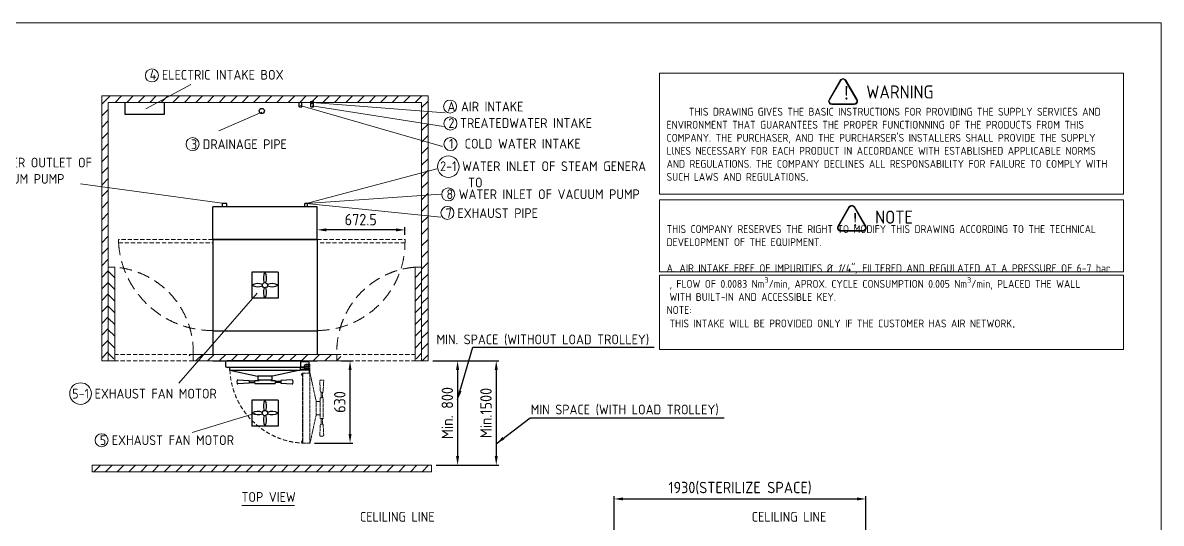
# Model space of a CAD drawing. Header units: millimetres. Extents: x -200897 to -180364, y -23347 to 2725.
# Drawn here: x -189083 to -180364, y -17912 to -14077 of the extents above; entities that cross this region are included whole.
import ezdxf

# ---------------------------------------------------------------- set-up
doc = ezdxf.new("R2010")
doc.units = ezdxf.units.MM
doc.header["$MEASUREMENT"] = 0
doc.linetypes.add('HIDDEN', pattern=[9.525, 6.35, -3.175])
doc.layers.get('0').update_dxf_attribs({"lineweight": 25})
for name, color, linetype, lineweight in [('D', 3, 'Continuous', 13), ('F', 7, 'Continuous', 15), ('H', 2, 'HIDDEN', 15), ('S', 4, 'Continuous', 15)]:
    doc.layers.add(name, color=color, linetype=linetype, lineweight=lineweight)
doc.styles.get("Standard").update_dxf_attribs({"font": 'KAIU.TTF'})
doc.styles.add('STU25', font='isocp2.shx')
doc.dimstyles.new('STU25', dxfattribs={"dimscale": 35, "dimtxt": 2.5, "dimasz": 2, "dimexe": 0.6, "dimexo": 1, "dimgap": 1, "dimtad": 1, "dimdsep": 46, "dimtxsty": 'STU25', "dimcen": 2, "dimazin": 2, "dimtfac": 1, "dimtmove": 0, "dimatfit": 3, "dimfxl": 0, "dimtolj": 1, "dimtzin": 0, "dimarcsym": 0})
doc.dimstyles.new('STU25$7', dxfattribs={"dimscale": 35, "dimtxt": 2.5, "dimasz": 2, "dimexe": 1.25, "dimexo": 0.625, "dimgap": 1, "dimtad": 0, "dimdec": 4, "dimdsep": 46, "dimtxsty": 'STU25', "dimcen": 2.5, "dimazin": 2, "dimtfac": 1, "dimtdec": 4, "dimtmove": 0, "dimatfit": 3, "dimfxl": 0, "dimtolj": 1, "dimtzin": 0, "dimarcsym": 0})

# ---------------------------------------------------------------- blocks, each defined once
blk = doc.blocks.new('*D7')
at = {"layer": 'D', "color": 0, "lineweight": -2}
for p, q in [((-184555.1, -18039.5), (-184555.1, -17705)), ((-184485.1, -17726), (-182695.1, -17726)), ((-182625.1, -18039.5), (-182625.1, -17705))]:
    blk.add_line(p, q, dxfattribs=at)
at = {"layer": 'D', "color": 0}
for points in [[(-184485.1, -17714.3), (-184485.1, -17737.6), (-184555.1, -17726)], [(-182695.1, -17737.6), (-182695.1, -17714.3), (-182625.1, -17726)]]:
    blk.add_solid(points, dxfattribs=at)
at = {"layer": 'Defpoints', "color": 0}
for p in [(-182625.1, -17726), (-184555.1, -18074.5), (-182625.1, -18074.5)]:
    blk.add_point(p, dxfattribs=at)
at = {"layer": 'D', "color": 0, "insert": (-183590.1, -17642.9), "char_height": 87.5, "attachment_point": 5, "style": 'STU25'}
blk.add_mtext('\\A1;{\\Fisocp2.shx;1930(STERILIZE SPACE)}', dxfattribs=at)
blk = doc.blocks.new('*D9')
at = {"layer": 'D', "color": 0, "lineweight": -2}
for p, q in [((-186642.6, -16668), (-186555.7, -16668)), ((-186576.7, -17228.4), (-186576.7, -16738)), ((-186849.4, -17298.4), (-186555.7, -17298.4))]:
    blk.add_line(p, q, dxfattribs=at)
at = {"layer": 'D', "color": 0}
for points in [[(-186565, -16738), (-186588.4, -16738), (-186576.7, -16668)], [(-186588.4, -17228.4), (-186565, -17228.4), (-186576.7, -17298.4)]]:
    blk.add_solid(points, dxfattribs=at)
at = {"layer": 'Defpoints', "color": 0}
for p in [(-186677.6, -16668), (-186576.7, -16668), (-186884.4, -17298.4)]:
    blk.add_point(p, dxfattribs=at)
at = {"layer": 'D', "color": 0, "insert": (-186655.5, -16983.2), "char_height": 87.5, "attachment_point": 5, "rotation": 90, "style": 'STU25'}
blk.add_mtext('\\A1;{\\Fisocp2.shx;630}', dxfattribs=at)
blk = doc.blocks.new('*D10')
at = {"layer": 'D', "color": 0, "lineweight": -2}
for p, q in [((-185943.4, -16668), (-185732.1, -16668)), ((-185753.1, -16738), (-185753.1, -17398)), ((-185917.9, -17468), (-185732.1, -17468))]:
    blk.add_line(p, q, dxfattribs=at)
at = {"layer": 'D', "color": 0}
for points in [[(-185741.4, -16738), (-185764.8, -16738), (-185753.1, -16668)], [(-185764.8, -17398), (-185741.4, -17398), (-185753.1, -17468)]]:
    blk.add_solid(points, dxfattribs=at)
at = {"layer": 'Defpoints', "color": 0}
for p in [(-185978.4, -16668), (-185952.9, -17468), (-185753.1, -17468)]:
    blk.add_point(p, dxfattribs=at)
at = {"layer": 'D', "color": 0, "insert": (-185831.8, -17068), "char_height": 87.5, "attachment_point": 5, "rotation": 90, "style": 'STU25'}
blk.add_mtext('\\A1;{\\Fisocp2.shx;Min. 800}', dxfattribs=at)
blk = doc.blocks.new('*D11')
at = {"layer": 'D', "color": 0, "lineweight": -2}
for p, q in [((-185943.4, -16668), (-185436, -16668)), ((-185457, -16738), (-185457, -17398)), ((-185917.9, -17468), (-185436, -17468))]:
    blk.add_line(p, q, dxfattribs=at)
at = {"layer": 'D', "color": 0}
for points in [[(-185445.3, -16738), (-185468.7, -16738), (-185457, -16668)], [(-185468.7, -17398), (-185445.3, -17398), (-185457, -17468)]]:
    blk.add_solid(points, dxfattribs=at)
at = {"layer": 'Defpoints', "color": 0}
for p in [(-185978.4, -16668), (-185952.9, -17468), (-185457, -17468)]:
    blk.add_point(p, dxfattribs=at)
at = {"layer": 'D', "color": 0, "insert": (-185535.7, -17068), "char_height": 87.5, "attachment_point": 5, "rotation": 90, "style": 'STU25'}
blk.add_mtext('\\A1;{\\Fisocp2.shx;Min.1500}', dxfattribs=at)
blk = doc.blocks.new('*D19')
at = {"layer": 'D', "color": 0, "lineweight": -2}
for p, q in [((-186828.4, -15703), (-186828.4, -15643.2)), ((-186225.9, -15664.2), (-186758.4, -15664.2)), ((-186155.9, -15703), (-186155.9, -15643.2))]:
    blk.add_line(p, q, dxfattribs=at)
at = {"layer": 'D', "color": 0}
for points in [[(-186758.4, -15652.5), (-186758.4, -15675.9), (-186828.4, -15664.2)], [(-186225.9, -15675.9), (-186225.9, -15652.5), (-186155.9, -15664.2)]]:
    blk.add_solid(points, dxfattribs=at)
at = {"layer": 'Defpoints', "color": 0}
for p in [(-186828.4, -15664.2), (-186828.4, -15738), (-186155.9, -15738)]:
    blk.add_point(p, dxfattribs=at)
at = {"layer": 'D', "color": 0, "insert": (-186494.8, -15585.5), "char_height": 87.5, "attachment_point": 5, "style": 'STU25'}
blk.add_mtext('\\A1;672.5', dxfattribs=at)

msp = doc.modelspace()

# ---------------------------------------------------------------- hatches: boundary and pattern name
msp.add_hatch(color=256).paths.add_polyline_path([(-186867.858, -14677.249, 1), (-186867.858, -14698.77, 1)])
at = {"layer": 'D'}
h = msp.add_hatch(color=11, dxfattribs=at)
edge = h.paths.add_edge_path(flags=16)
edge.add_ellipse((-182886.322, -14677.9), major_axis=(20, 0), ratio=1, start_angle=149.9999999, end_angle=270)
edge.add_line((-182886.322, -14697.9), (-182715.604, -14697.9))
edge.add_ellipse((-182715.604, -14677.9), major_axis=(20, 0), ratio=1, start_angle=270, end_angle=389.9999999)
edge.add_line((-182698.283, -14667.9), (-182783.642, -14520.054))
edge.add_ellipse((-182800.963, -14530.054), major_axis=(20, 0), ratio=1, start_angle=30, end_angle=150)
edge.add_line((-182818.283, -14520.054), (-182903.642, -14667.9))
edge = h.paths.add_edge_path()
edge.add_ellipse((-182886.322, -14677.9), major_axis=(25, 0), ratio=1, start_angle=149.9999999, end_angle=270)
edge.add_line((-182886.322, -14702.9), (-182715.604, -14702.9))
edge.add_ellipse((-182715.604, -14677.9), major_axis=(25, 0), ratio=1, start_angle=270, end_angle=389.9999999)
edge.add_line((-182693.953, -14665.4), (-182779.312, -14517.554))
edge.add_ellipse((-182800.963, -14530.054), major_axis=(25, 0), ratio=1, start_angle=30, end_angle=150)
edge.add_line((-182822.613, -14517.554), (-182907.972, -14665.4))
h = msp.add_hatch(color=11, dxfattribs=at)
edge = h.paths.add_edge_path(flags=16)
edge.add_ellipse((-182819.079, -15649.013), major_axis=(20, 0), ratio=1, start_angle=149.9999999, end_angle=270)
edge.add_line((-182819.079, -15669.013), (-182648.361, -15669.013))
edge.add_ellipse((-182648.361, -15649.013), major_axis=(20, 0), ratio=1, start_angle=270, end_angle=389.9999999)
edge.add_line((-182631.041, -15639.013), (-182716.4, -15491.167))
edge.add_ellipse((-182733.72, -15501.167), major_axis=(20, 0), ratio=1, start_angle=30, end_angle=150)
edge.add_line((-182751.041, -15491.167), (-182836.4, -15639.013))
edge = h.paths.add_edge_path()
edge.add_ellipse((-182819.079, -15649.013), major_axis=(25, 0), ratio=1, start_angle=149.9999999, end_angle=270)
edge.add_line((-182819.079, -15674.013), (-182648.361, -15674.013))
edge.add_ellipse((-182648.361, -15649.013), major_axis=(25, 0), ratio=1, start_angle=270, end_angle=389.9999999)
edge.add_line((-182626.711, -15636.513), (-182712.07, -15488.667))
edge.add_ellipse((-182733.72, -15501.167), major_axis=(25, 0), ratio=1, start_angle=30, end_angle=150)
edge.add_line((-182755.371, -15488.667), (-182840.73, -15636.513))
at = {"layer": 'H', "ltscale": 5}
h = msp.add_hatch(dxfattribs=at)
h.set_pattern_fill('ANSI31', color=256, scale=500, style=0)
h.set_pattern_definition([(45, (30034.5, -454.64), (-44.194174, 44.194174), [])])
h.paths.add_polyline_path([(-188478.358, -14638.009), (-188478.358, -16668.009), (-188428.358, -16668.009), (-188428.358, -16618.009), (-188428.358, -14688.009), (-186028.358, -14688.009), (-186028.358, -16618.009), (-186028.358, -16668.009), (-185978.358, -16668.009), (-185978.358, -14638.009)])
h = msp.add_hatch(dxfattribs=at)
h.set_pattern_fill('ANSI31', color=256, scale=20, angle=270, style=0)
h.set_pattern_definition([(315, (45582.59, -520.15), (44.90128, 44.90128), [])])
h.paths.add_polyline_path([(-188428.358, -15948.794), (-188428.358, -16618.009), (-188403.358, -16661.311), (-188378.358, -16646.877), (-188378.358, -15948.794)])
h = msp.add_hatch(dxfattribs=at)
h.set_pattern_fill('ANSI31', color=256, scale=20, angle=270, style=0)
h.set_pattern_definition([(225, (-420039.306, -520.15), (-44.90128, 44.90128), [])])
h.paths.add_polyline_path([(-186028.358, -15948.794), (-186028.358, -16618.009), (-186053.358, -16661.311), (-186078.358, -16646.877), (-186078.358, -15948.794)])
h = msp.add_hatch(dxfattribs=at)
h.set_pattern_fill('ANSI31', color=256, scale=20, style=0)
h.set_pattern_definition([(45, (45532.59, -520.15), (-44.90128, 44.90128), [])])
h.paths.add_polyline_path([(-186647.573, -16668.009), (-186647.573, -16618.009), (-187809.142, -16618.009), (-187809.142, -16668.009)])
h = msp.add_hatch(dxfattribs=at)
h.set_pattern_fill('ANSI31', color=256, scale=20, style=0)
h.set_pattern_definition([(45, (29771.713, -454.64), (-44.90128, 44.90128), [])])
h.paths.add_polyline_path([(-188552.858, -17468.009), (-188552.858, -17518.009), (-185952.858, -17518.009), (-185952.858, -17468.009)])

# ---------------------------------------------------------------- linework, layer by layer
at = {"linetype": 'Continuous'}
for p, q in [((-186966.525, -14720.385), (-186966.525, -14688.009)), ((-186966.525, -14720.385), (-186946.525, -14720.385)), ((-186946.525, -14720.385), (-186946.525, -14688.009)), ((-186877.858, -14720.385), (-186877.858, -14688.009)), ((-186877.858, -14720.385), (-186857.858, -14720.385)), ((-186857.858, -14720.385), (-186857.858, -14688.009)), ((-187328.358, -15988.009), (-187328.358, -16188.009)), ((-187128.358, -15988.009), (-187328.358, -15988.009)), ((-187128.358, -15988.009), (-187128.358, -16188.009)), ((-187128.358, -16188.009), (-187328.358, -16188.009)), ((-186959.658, -16732.009), (-186927.9, -16732.009)), ((-186892.9, -16738.009), (-186959.658, -16738.009)), ((-186927.9, -16708.009), (-186927.9, -16732.009)), ((-186902.9, -16698.009), (-186917.9, -16698.009)), ((-186892.9, -16738.009), (-186892.9, -16708.009)), ((-187437.345, -16814.009), (-187350.345, -16818.509)), ((-187350.345, -16818.509), (-187350.345, -16839.509)), ((-187307.108, -16824.259), (-187350.345, -16824.259)), ((-187307.108, -16819.009), (-187305.608, -16817.509)), ((-187307.108, -16839.009), (-187307.108, -16819.009)), ((-187305.608, -16817.509), (-187273.358, -16817.509)), ((-187279.858, -16815.509), (-187279.858, -16785.009)), ((-187278.858, -16816.509), (-187279.858, -16815.509)), ((-187177.858, -16816.509), (-187278.858, -16816.509)), ((-187273.358, -16817.509), (-187273.358, -16816.509)), ((-187183.358, -16816.509), (-187183.358, -16817.509)), ((-187183.358, -16817.509), (-187151.108, -16817.509)), ((-187176.858, -16815.509), (-187177.858, -16816.509)), ((-187176.858, -16785.009), (-187176.858, -16815.509)), ((-187149.608, -16819.009), (-187151.108, -16817.509)), ((-187149.608, -16819.009), (-187149.608, -16839.009)), ((-187149.608, -16824.259), (-187106.37, -16824.259)), ((-187019.37, -16814.009), (-187106.37, -16818.509)), ((-187106.37, -16818.509), (-187106.37, -16839.509)), ((-187350.345, -16839.509), (-187437.345, -16844.009)), ((-187350.345, -16833.759), (-187307.108, -16833.759)), ((-187307.108, -16839.009), (-187305.608, -16840.509)), ((-187305.608, -16840.509), (-187151.108, -16840.509)), ((-187149.608, -16839.009), (-187151.108, -16840.509)), ((-187106.37, -16833.759), (-187149.608, -16833.759)), ((-187106.37, -16839.509), (-187019.37, -16844.009)), ((-187328.358, -16968.009), (-187328.358, -17168.009)), ((-187128.358, -16968.009), (-187328.358, -16968.009)), ((-187128.358, -16968.009), (-187128.358, -17168.009)), ((-187128.358, -17168.009), (-187328.358, -17168.009))]:
    msp.add_line(p, q, dxfattribs=at)
for p, q in [((-187628.358, -15738.009), (-187628.358, -15488.009)), ((-186828.358, -15488.009), (-187628.358, -15488.009)), ((-187553.358, -15488.009), (-187553.358, -15463.009)), ((-187521.358, -15463.009), (-187553.358, -15463.009)), ((-187521.358, -15488.009), (-187521.358, -15463.009)), ((-186923.358, -15488.009), (-186923.358, -15463.009)), ((-186903.358, -15463.009), (-186923.358, -15463.009)), ((-186903.358, -15488.009), (-186903.358, -15463.009)), ((-186828.358, -15738.009), (-186828.358, -15488.009)), ((-187628.358, -15738.009), (-187628.358, -16438.009)), ((-186828.358, -15738.009), (-187628.358, -15738.009)), ((-187628.358, -15738.009), (-186828.358, -15738.009)), ((-186828.358, -15738.009), (-186828.358, -16438.009)), ((-187628.358, -16438.009), (-187628.358, -16618.009)), ((-187628.358, -16438.009), (-186828.358, -16438.009)), ((-187628.358, -16438.009), (-186828.358, -16438.009)), ((-186828.358, -16438.009), (-186828.358, -16618.009)), ((-187628.358, -16668.009), (-186828.358, -16668.009)), ((-187530.858, -16680.009), (-187530.858, -16706.009)), ((-186937.858, -16668.009), (-187518.858, -16668.009)), ((-186937.858, -16718.009), (-187518.858, -16718.009)), ((-187497.058, -16739.209), (-187497.058, -16718.009)), ((-187497.058, -16739.209), (-187285.858, -16785.009)), ((-187496.795, -16738.009), (-186959.92, -16738.009)), ((-186959.658, -16739.209), (-187170.858, -16785.009)), ((-186959.658, -16718.009), (-186959.658, -16738.009)), ((-186952.864, -16713.009), (-186952.864, -16673.009)), ((-186952.864, -16673.009), (-186898.9, -16673.009)), ((-186952.864, -16713.009), (-186932.9, -16713.009)), ((-186932.9, -16673.009), (-186898.9, -16673.009)), ((-186932.9, -16713.009), (-186930.474, -16713.009)), ((-186908.9, -16728.009), (-186911.9, -16728.009)), ((-186908.4, -16728.009), (-186911.9, -16728.009)), ((-186892.9, -16679.009), (-186892.9, -16712.009)), ((-187170.858, -16785.009), (-187285.858, -16785.009))]:
    msp.add_line(p, q)
msp.add_lwpolyline([(-188302.161, -14688.009), (-188302.161, -14777.607), (-187997.472, -14777.607), (-187997.472, -14688.009)], dxfattribs=at)
for centre, radius in [((-187252.858, -14753.009), 20), ((-186867.858, -14688.009), 10.761), ((-187228.358, -16088.009), 20), ((-187228.358, -16088.009), 20), ((-187228.358, -16088.009), 20), ((-187228.358, -16088.009), 20), ((-186910.4, -16712.009), 6.45), ((-187228.358, -17068.009), 20), ((-187228.358, -17068.009), 20), ((-187228.358, -17068.009), 20), ((-187228.358, -17068.009), 20)]:
    msp.add_circle(centre, radius)
for centre, radius, start, end in [((-187147.333, -16033.885), 93.11, 150.4818019, 201.9770324), ((-187309.382, -16033.885), 93.11, 338.0229676, 29.5181981), ((-187282.482, -16169.034), 93.11, 68.0229676, 119.5181981), ((-187282.482, -16006.985), 93.11, 240.4818019, 291.9770324), ((-187147.333, -16142.134), 93.11, 158.0229676, 209.5181981), ((-187309.382, -16142.134), 93.11, 330.4818019, 21.9770324), ((-187174.233, -16169.034), 93.11, 60.4818019, 111.9770324), ((-187174.233, -16006.985), 93.11, 248.0229676, 299.5181981), ((-187518.858, -16680.009), 12, 90, 180), ((-187518.858, -16706.009), 12, 180, 270), ((-186937.858, -16680.009), 12, 35.6853347, 90), ((-186937.858, -16706.009), 12, 270, 320.4023845), ((-186930.474, -16716.009), 3, 12.1531975, 90), ((-186911.9, -16712.009), 16, 192.1531975, 270), ((-186908.9, -16712.009), 16, 270, 0), ((-186898.9, -16679.009), 6, 0, 90), ((-187147.333, -17013.885), 93.11, 150.4818019, 201.9770324), ((-187309.382, -17013.885), 93.11, 338.0229676, 29.5181981), ((-187282.482, -17149.034), 93.11, 68.0229676, 119.5181981), ((-187282.482, -16986.985), 93.11, 240.4818019, 291.9770324), ((-187147.333, -17122.134), 93.11, 158.0229676, 209.5181981), ((-187309.382, -17122.134), 93.11, 330.4818019, 21.9770324), ((-187174.233, -17149.034), 93.11, 60.4818019, 111.9770324), ((-187174.233, -16986.985), 93.11, 248.0229676, 299.5181981)]:
    msp.add_arc(centre, radius, start, end)
for centre, radius, start, end in [((-186917.9, -16708.009), 10, 90, 180), ((-186902.9, -16708.009), 10, 0, 90), ((-187387.573, -16829.009), 55.773, 168.6471146, 191.3528854), ((-187437.345, -16819.016), 5.007, 84.0781277, 168.6471146), ((-187019.37, -16819.016), 5.007, 11.3528854, 95.9218723), ((-187069.143, -16829.009), 55.773, 348.6471146, 11.3528854), ((-187437.345, -16839.003), 5.007, 191.3528854, 270), ((-187019.37, -16839.003), 5.007, 270, 348.6471146)]:
    msp.add_arc(centre, radius, start, end, dxfattribs=at)
at = {"layer": 'D'}
for p, q in [((-188139.941, -14736.542), (-187795.494, -14549.994)), ((-186867.858, -14688.009), (-185847.318, -14766.968)), ((-186913.358, -15463.009), (-185910.968, -15196.191)), ((-187537.358, -15463.009), (-188642.128, -15310.708)), ((-186913.358, -15463.009), (-185881.144, -15391.216)), ((-186913.358, -15463.009), (-185880.843, -15567.665)), ((-187289.001, -16148.879), (-187888.893, -16839.81)), ((-187301.748, -17068.866), (-187785.338, -17217.919)), ((-187404.998, -17776.981), (-187001.717, -17776.981))]:
    msp.add_line(p, q, dxfattribs=at)
at = {"layer": 'D', "color": 11}
for p, q in [((-182822.613, -14517.554), (-182907.972, -14665.4)), ((-182818.283, -14520.054), (-182903.642, -14667.9)), ((-182783.642, -14520.054), (-182698.283, -14667.9)), ((-182779.312, -14517.554), (-182693.953, -14665.4)), ((-182886.322, -14697.9), (-182715.604, -14697.9)), ((-182886.322, -14702.9), (-182715.604, -14702.9)), ((-182755.371, -15488.667), (-182840.73, -15636.513)), ((-182751.041, -15491.167), (-182836.4, -15639.013)), ((-182716.4, -15491.167), (-182631.041, -15639.013)), ((-182712.07, -15488.667), (-182626.711, -15636.513)), ((-182819.079, -15669.013), (-182648.361, -15669.013)), ((-182819.079, -15674.013), (-182648.361, -15674.013))]:
    msp.add_line(p, q, dxfattribs=at)
at = {"layer": 'D', "linetype": 'Continuous'}
for p, q in [((-186957.749, -14710.131), (-185869.085, -15025.084)), ((-186866.919, -14712.866), (-185860.949, -14873.091)), ((-187252.858, -14762.445), (-187580.529, -14905.768))]:
    msp.add_line(p, q, dxfattribs=at)
at = {"layer": 'D', "color": 11}
for points in [[(-184207.676, -14463.764), (-180653.822, -14463.764), (-180653.822, -15390.567), (-184207.676, -15390.567)], [(-184207.676, -15435.177), (-180653.822, -15435.177), (-180653.822, -15986.937), (-184207.676, -15986.937)], [(-184207.676, -16010.266), (-180653.822, -16010.266), (-180653.822, -16581.786), (-184207.676, -16581.786)]]:
    msp.add_lwpolyline(points, close=True, dxfattribs=at)
at = {"layer": 'D'}
for centre, radius in [((-188094.286, -14480.87), 50), ((-185810.568, -14719.453), 50), ((-185808.184, -14848.789), 50), ((-187782.751, -15006.74), 50), ((-185807.601, -15006.221), 50), ((-185823.863, -15179.758), 82.93), ((-185824.703, -15392.314), 50), ((-185830.891, -15534.419), 50), ((-188640.574, -16918.941), 82.93), ((-188479.313, -17276.266), 50)]:
    msp.add_circle(centre, radius, dxfattribs=at)
at = {"layer": 'D', "color": 11}
for centre, radius, start, end in [((-182800.963, -14530.054), 25, 30, 150), ((-182800.963, -14530.054), 20, 30, 150), ((-182886.322, -14677.9), 25, 149.9999999, 270), ((-182886.322, -14677.9), 20, 149.9999999, 270), ((-182715.604, -14677.9), 25, 270, 29.9999999), ((-182715.604, -14677.9), 20, 270, 29.9999999), ((-182733.72, -15501.167), 25, 30, 150), ((-182733.72, -15501.167), 20, 30, 150), ((-182819.079, -15649.013), 25, 149.9999999, 270), ((-182819.079, -15649.013), 20, 149.9999999, 270), ((-182648.361, -15649.013), 25, 270, 29.9999999), ((-182648.361, -15649.013), 20, 270, 29.9999999)]:
    msp.add_arc(centre, radius, start, end, dxfattribs=at)
at = {"layer": 'F', "color": 6}
msp.add_lwpolyline([(-193548.925, -14076.886), (-193548.925, -23346.886), (-180363.925, -23346.886), (-180363.925, -14076.886)], close=True, dxfattribs=at)
msp.add_lwpolyline([(-193548.925, -14076.886), (-193548.925, -23346.886), (-180363.925, -23346.886), (-180363.925, -14076.886)], close=True, dxfattribs=at)
at = {"layer": 'H', "ltscale": 5}
for p, q in [((-188349.858, -15738.009), (-188349.858, -15763.009)), ((-187628.358, -15738.009), (-188349.858, -15738.009)), ((-188349.858, -15763.009), (-187628.358, -15763.009)), ((-186828.358, -15738.009), (-186155.858, -15738.009)), ((-186155.858, -15763.009), (-186828.358, -15763.009)), ((-186155.858, -15738.009), (-186155.858, -15763.009)), ((-187778.358, -16618.009), (-188378.358, -16618.009)), ((-186677.573, -16618.009), (-186078.358, -16618.009)), ((-187778.358, -16668.009), (-188378.358, -16668.009)), ((-186677.573, -16668.009), (-186078.358, -16668.009))]:
    msp.add_line(p, q, dxfattribs=at)
at = {"layer": 'H'}
for p, q in [((-188428.358, -16618.009), (-188428.358, -16668.009)), ((-186028.358, -16618.009), (-186028.358, -16668.009)), ((-188428.358, -16668.009), (-188478.358, -16668.009)), ((-186924.4, -16704.509), (-186924.4, -16719.509)), ((-186884.4, -16694.509), (-186914.4, -16694.509)), ((-186914.4, -16729.509), (-186890.4, -16729.509)), ((-186890.4, -16761.267), (-186890.4, -16729.509)), ((-186884.4, -16694.509), (-186884.4, -16761.267)), ((-186028.358, -16668.009), (-185978.358, -16668.009)), ((-186941.4, -16767.929), (-186948.4, -16768.467)), ((-186948.4, -16768.467), (-186948.4, -16777.467)), ((-186948.4, -16777.467), (-186941.4, -16778.005)), ((-186941.4, -16761.467), (-186941.4, -17298.467)), ((-186941.4, -16761.467), (-186937.4, -16761.467)), ((-186937.4, -16761.267), (-186937.4, -17298.667)), ((-186937.4, -16761.267), (-186884.4, -16761.267)), ((-186937.4, -16761.467), (-186937.4, -16763.967)), ((-186884.4, -17298.404), (-186884.4, -16761.53)), ((-186883.2, -16761.267), (-186837.4, -16972.467)), ((-186808.4, -16820.98), (-186803.9, -16907.98)), ((-186782.9, -16907.98), (-186778.4, -16820.98)), ((-186803.9, -16907.98), (-186782.9, -16907.98)), ((-186798.15, -16951.217), (-186798.15, -16907.98)), ((-186788.65, -16907.98), (-186788.65, -16951.217)), ((-186837.4, -16972.467), (-186837.4, -17087.467)), ((-186837.4, -16978.467), (-186806.9, -16978.467)), ((-186806.9, -16978.467), (-186805.9, -16979.467)), ((-186805.9, -16979.467), (-186805.9, -17080.467)), ((-186805.9, -16984.967), (-186804.9, -16984.967)), ((-186803.4, -16951.217), (-186804.9, -16952.717)), ((-186804.9, -16984.967), (-186804.9, -16952.717)), ((-186803.4, -16951.217), (-186783.4, -16951.217)), ((-186783.4, -16951.217), (-186781.9, -16952.717)), ((-186781.9, -17107.217), (-186781.9, -16952.717)), ((-186883.2, -17298.667), (-186837.4, -17087.467)), ((-186806.9, -17081.467), (-186837.4, -17081.467)), ((-186805.9, -17080.467), (-186806.9, -17081.467)), ((-186804.9, -17074.967), (-186805.9, -17074.967)), ((-186804.9, -17107.217), (-186804.9, -17074.967)), ((-186808.4, -17238.954), (-186803.9, -17151.954)), ((-186803.4, -17108.717), (-186804.9, -17107.217)), ((-186803.9, -17151.954), (-186782.9, -17151.954)), ((-186783.4, -17108.717), (-186803.4, -17108.717)), ((-186798.15, -17108.717), (-186798.15, -17151.954)), ((-186788.65, -17151.954), (-186788.65, -17108.717)), ((-186783.4, -17108.717), (-186781.9, -17107.217)), ((-186782.9, -17151.954), (-186778.4, -17238.954)), ((-186948.4, -17282.467), (-186941.4, -17281.929)), ((-186948.4, -17291.467), (-186948.4, -17282.467)), ((-186941.4, -17292.005), (-186948.4, -17291.467)), ((-186941.4, -17298.467), (-186937.4, -17298.467)), ((-186937.4, -17295.967), (-186937.4, -17298.467)), ((-186883.2, -17298.667), (-186937.4, -17298.667))]:
    msp.add_line(p, q, dxfattribs=at)
at = {"layer": 'H', "ltscale": 15}
for centre, radius, start, end in [((-187631.741, -15715.799), 719.667, 183.761362, 270.2693496), ((-186831.845, -15759.47), 675.997, 270.2956032, 359.6999839), ((-188430.969, -16601.364), 653.608, 358.5407222, 85.3830663), ((-186025.638, -16600.695), 652.949, 94.631157, 181.5194828)]:
    msp.add_arc(centre, radius, start, end, dxfattribs=at)
at = {"layer": 'H', "ltscale": 5}
msp.add_arc((-186910.4, -16712.009), 587.288, 182.6545812, 272.6545812, dxfattribs=at)
at = {"layer": 'H'}
for centre, radius, start, end in [((-186914.4, -16704.509), 10, 90, 180), ((-186914.4, -16719.509), 10, 180, 270), ((-186803.394, -16820.98), 5.007, 101.3528854, 185.9218723), ((-186793.4, -16870.752), 55.773, 78.6471146, 101.3528854), ((-186783.407, -16820.98), 5.007, 0, 78.6471146), ((-186803.394, -17238.954), 5.007, 174.0781277, 258.6471146), ((-186793.4, -17189.182), 55.773, 258.6471146, 281.3528854), ((-186783.407, -17238.954), 5.007, 281.3528854, 0)]:
    msp.add_arc(centre, radius, start, end, dxfattribs=at)
at = {"layer": 'S', "linetype": 'Continuous'}
for p, q in [((-188478.358, -14638.009), (-185978.358, -14638.009)), ((-188478.358, -14638.009), (-188478.358, -16668.009)), ((-185978.358, -14638.009), (-185978.358, -16668.009)), ((-188428.358, -14688.009), (-186028.358, -14688.009)), ((-188428.358, -14688.009), (-188428.358, -16618.009)), ((-186028.358, -14688.009), (-186028.358, -16618.009)), ((-187778.358, -16618.009), (-186677.573, -16618.009)), ((-188478.358, -16668.009), (-188399.49, -16668.009)), ((-188378.358, -16668.009), (-188478.358, -16668.009)), ((-187778.358, -16668.009), (-186677.573, -16668.009)), ((-186078.358, -16668.009), (-185978.358, -16668.009))]:
    msp.add_line(p, q, dxfattribs=at)
at = {"layer": 'S'}
for p, q in [((-188428.358, -15948.794), (-188428.358, -16618.009)), ((-188378.358, -15948.794), (-188428.358, -15948.794)), ((-188378.358, -16668.009), (-188378.358, -15948.794)), ((-186078.358, -16668.009), (-186078.358, -15948.794)), ((-186078.358, -15948.794), (-186028.358, -15948.794)), ((-187778.358, -16668.009), (-187778.358, -16618.009)), ((-186677.573, -16668.009), (-186677.573, -16618.009)), ((-188552.858, -17468.009), (-185952.858, -17468.009)), ((-188552.858, -17468.009), (-188552.858, -17518.009)), ((-188552.858, -17518.009), (-185952.858, -17518.009)), ((-185952.858, -17468.009), (-185952.858, -17518.009))]:
    msp.add_line(p, q, dxfattribs=at)

# ---------------------------------------------------------------- texts
at = {"layer": 'D', "color": 11, "char_height": 75, "attachment_point": 1}
for s, insert in [('{\\Fisocp2.shx;\\C3;4 ELECTRIC INTAKE BOX}', (-188111.184, -14438.227)), ('{\\Fisocp2.shx;\\C3;A AIR INTAKE}', (-185830.779, -14681.844)), ('{\\Fisocp3.shx;\\C3;2 \\Fisocp2.shx;TREATEDWATER INTAKE}', (-185823.331, -14807.815)), ('{\\Fisocp2.shx;\\C3;3 DRAINAGE PIPE}', (-187795.202, -14970.346)), ('{\\Fisocp2.shx;\\C3;1  COLD WATER INTAKE}', (-185818.619, -14966.148)), ('{\\Fisocp2.shx;\\C3;6 WATER OUTLET OF \\P\\f???|b0|i0|c0|p65;  \\Fisocp2.shx;VACUUM PUMP}', (-189449.272, -15110.946)), ('{\\Fisocp2.shx|c136;\\C3;2-1 WATER INLET OF STEAM GENERA\\P     TO}', (-185886.826, -15138.938)), ('{\\Fisocp2.shx;\\C3;8 WATER INLET OF VACUUM PUMP}', (-185838.138, -15353.562)), ('{\\Fisocp2.shx;\\C3;7 EXHAUST PIPE}', (-185844.395, -15498.601)), ('{\\Fisocp2.shx;\\C3;MIN. SPACE (WITHOUT LOAD TROLLEY)}', (-185914.345, -16465.977)), ('{\\Fisocp2.shx;\\C3;5-1 EXHAUST FAN MOTOR}', (-188704.681, -16881.88)), ('{\\Fisocp2.shx;\\C3;MIN SPACE (WITH LOAD TROLLEY)}', (-185192.757, -17003.331)), ('{\\Fisocp2.shx;\\C3;5 EXHAUST FAN MOTOR}', (-188493.326, -17238.315)), ('{\\Fisocp2.shx;TOP VIEW}', (-187408.173, -17673.535)), ('{\\Fisocp.shx;\\C3;CELILING LINE}', (-186501.088, -17825.36)), ('{\\Fisocp.shx;\\C3;CELILING LINE}', (-183500.649, -17825.36))]:
    msp.add_mtext(s, dxfattribs=dict(at, insert=insert))
at = {"layer": 'D', "color": 11, "attachment_point": 1, "style": 'STU25'}
for s, insert, char_height in [('WARNING', (-182622.761, -14557.035), 100), ('{\\f標楷體|b0|i0|c136|p65;!}', (-182809.273, -14564.784), 100), ('\\A1;\\P\\H0.7042x;     THIS DRAWING GIVES THE BASIC INSTRUCTIONS FOR PROVIDING THE SUPPLY SERVICES AND\\PENVIRONMENT THAT GUARANTEES THE PROPER FUNCTIONNING OF THE PRODUCTS FROM THIS \\PCOMPANY. THE PURCHASER, AND THE PURCHARSER\'S INSTALLERS SHALL PROVIDE THE SUPPLY \\PLlNES NECESSARY FOR EACH PRODUCT IN ACCORDANCE WITH ESTABLlSHED APPLlCABLE NORMS \\PAND REGULATIONS. THE COMPANY DECLlNES ALL RESPONSABILlTY FOR FAILURE TO COMPLY WITH \\PSUCH LAWS AND REGULATIONS\\f????|b0|i0|c0|p54;.\\P\\P\\P\\P\\Fisocp2.shx|c0;THIS COMPANY RESERVES THE RIGHT TO MODIFY THIS DRAWING ACCORDING TO THE TECHNICAL \\PDEVELOPMENT OF THE EQUIPMENT.\\P\\PA. AIR INTAKE FREE OF IMPURITIES %%C \\fISOCP2|b0|i1|c0|p2;1\\Fisocp2.shx|c0;/4"\\fISOCP2|b0|i1|c0|p2;, \\Fisocp2.shx|c0;FILTERED AND REGULATED AT A PRESSURE OF 6-7 bar\\P\\f????|b0|i0|c0|p54; \\Fisocp2.shx|c0;, FLOW OF 0.0083 Nm{\\H0.7x;\\S3^ ;}\\H1.0003x;/min, APROX. CYCLE CONSUMPTION 0.005 Nm{\\H0.7x;\\S3^ ;}\\H1.0003x;/min, PLACED THE WALL \\P\\f????|b0|i0|c0|p54; \\Fisocp2.shx|c0;WITH BUILT-IN AND ACCESSIBLE KEY.\\PNOTE:\\P\\f????|b0|i0|c0|p54; \\Fisocp2.shx|c0;THIS INTAKE WILL BE PROVIDED ONLY IF THE CUSTOMER HAS AIR NETWORK\\fArial|b0|i0|c0|p34;\\H1.099x;.', (-184152.255, -14586.731), 85.138657), ('NOTE', (-182555.518, -15516.528), 100), ('{\\f標楷體|b0|i0|c136|p65;!}', (-182742.031, -15535.896), 100)]:
    msp.add_mtext(s, dxfattribs=dict(at, insert=insert, char_height=char_height))

# ---------------------------------------------------------------- dimensions: what is measured, and where the dimension line sits
at = {"layer": 'D'}
dim = msp.add_linear_dim(base=(-186828.358, -15664.21), p1=(-186155.858, -15738.009), p2=(-186828.358, -15738.009), dimstyle='STU25', dxfattribs=at)
dim.commit()
dim.dimension.update_dxf_attribs({"geometry": '*D19', "text_midpoint": (-186494.806, -15664.21), "dimtype": 160})
dim = msp.add_linear_dim(base=(-186576.701, -16668.009), p1=(-186884.4, -17298.404), p2=(-186677.573, -16668.009), angle=90, text='{\\Fisocp2.shx;630}', dimstyle='STU25', dxfattribs=at)
dim.commit()
dim.dimension.update_dxf_attribs({"geometry": '*D9', "text_midpoint": (-186655.451, -16983.207)})
for base, text, picture, middle in [((-185753.092, -17468.009), '{\\Fisocp2.shx;Min. <>}', '*D10', (-185753.092, -17068.009)), ((-185456.987, -17468.009), '{\\Fisocp2.shx;Min.1500}', '*D11', (-185456.987, -17068.009))]:
    dim = msp.add_linear_dim(base=base, p1=(-185978.358, -16668.009), p2=(-185952.858, -17468.009), angle=90, text=text, dimstyle='STU25', dxfattribs=at)
    dim.commit()
    dim.dimension.update_dxf_attribs({"geometry": picture, "text_midpoint": middle, "dimtype": 160})
dim = msp.add_linear_dim(base=(-182625.146, -17725.976), p1=(-184555.146, -18074.489), p2=(-182625.146, -18074.489), text='{\\Fisocp2.shx;<>(STERILIZE SPACE)}', dimstyle='STU25', dxfattribs=at)
dim.commit()
dim.dimension.update_dxf_attribs({"geometry": '*D7', "text_midpoint": (-183590.146, -17725.976), "dimtype": 160})

# ---------------------------------------------------------------- leaders
for points in [[(-185753.092, -16964.515), (-185635.501, -16563.587), (-184248.25, -16563.587)], [(-185456.987, -17302.614), (-185197.71, -17104.783), (-183712.14, -17104.783)]]:
    msp.add_leader(points, dimstyle='STU25$7', override={"dimgap": 1, "dimtad": 0}, dxfattribs=at)

doc.saveas('drawing.dxf')
